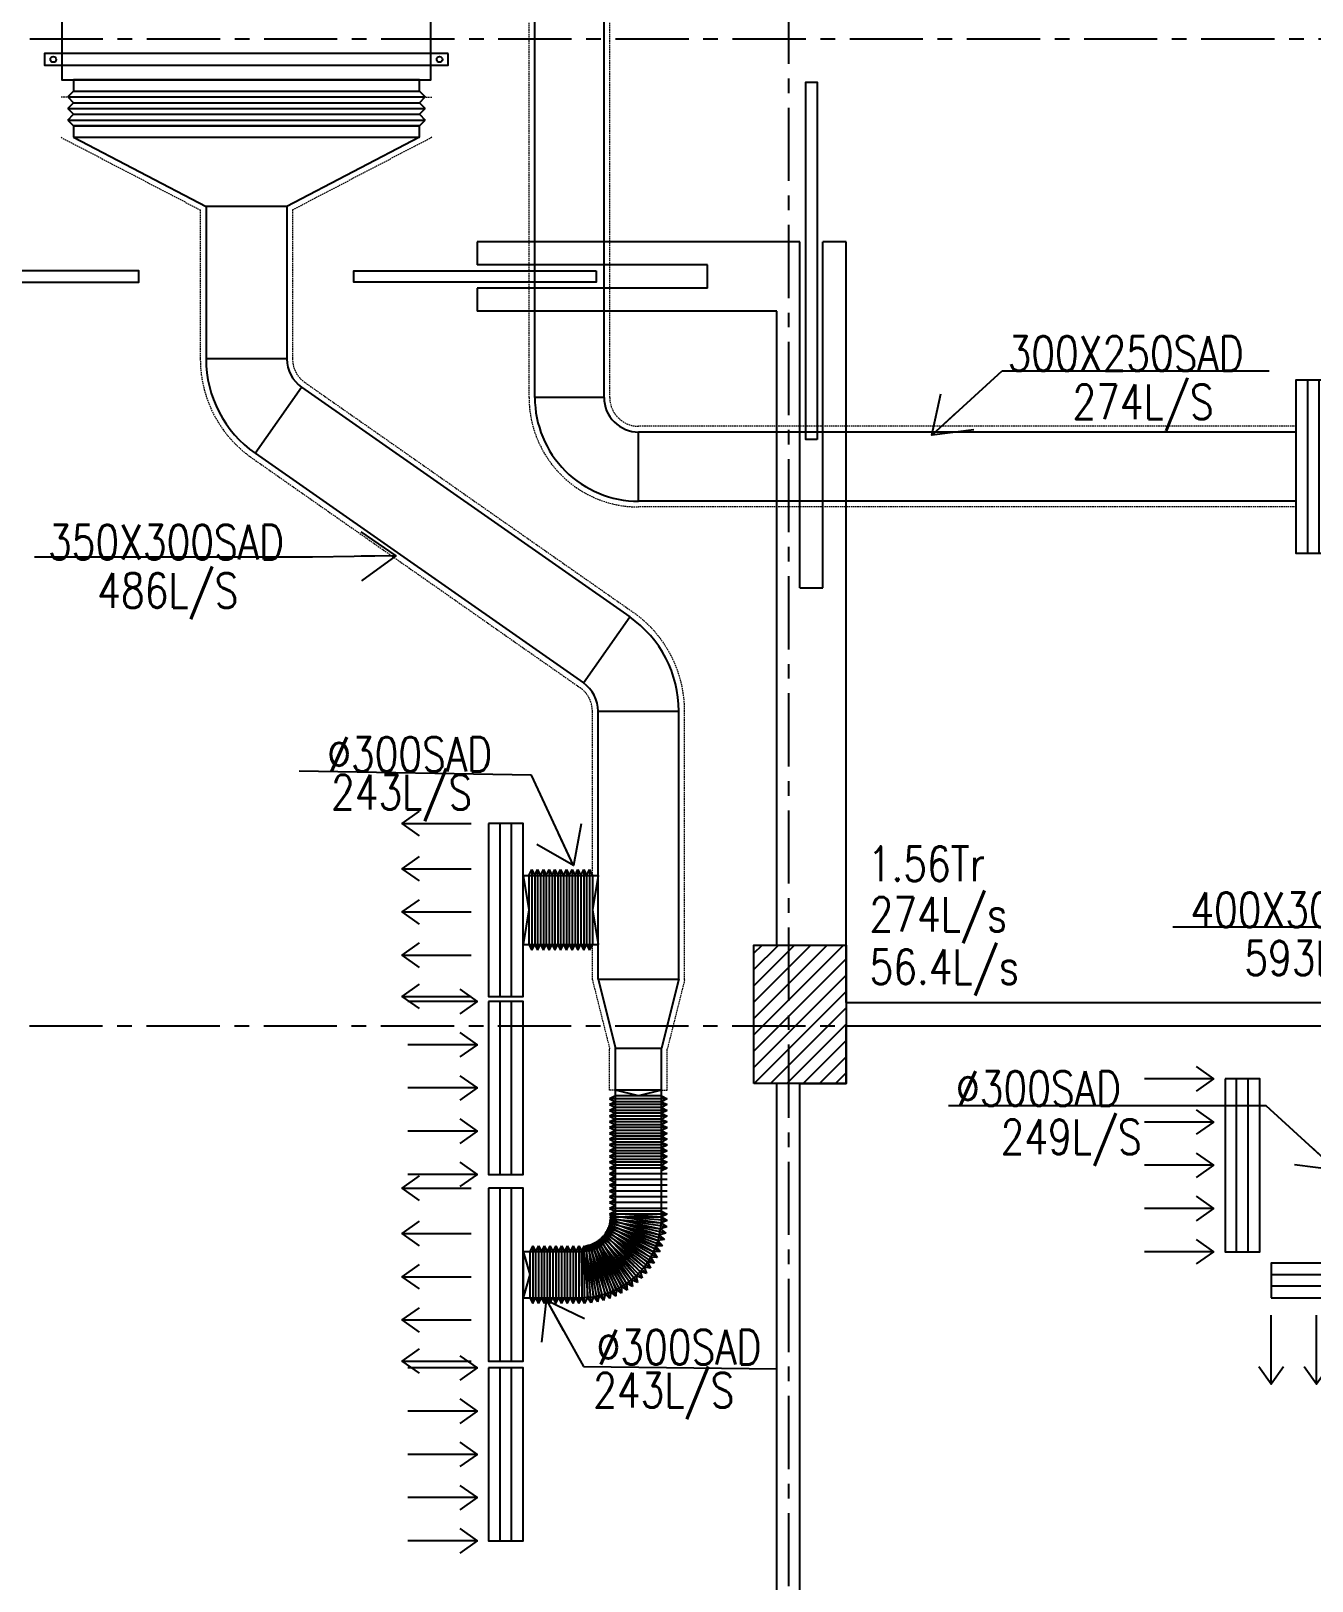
# Model space of a CAD drawing. Header units: millimetres. Extents: x -1288794 to 2153086, y -2701644 to -1428868.
# Drawn here: x 982575 to 988129, y -1507377 to -1500654 of the extents above; entities that cross this region are included whole.
import ezdxf

# ---------------------------------------------------------------- set-up
doc = ezdxf.new("R2010")
doc.units = ezdxf.units.MM
doc.header["$LTSCALE"] = 100
doc.linetypes.add('CENTER', pattern=[50.800000000000004, 31.75, -6.349999999999999, 6.349999999999999, -6.349999999999999])
doc.linetypes.add('HIDDEN', pattern=[9.524999999999999, 6.349999999999999, -3.174999999999999])
for name, color, linetype in [('A-DOOR', 4, 'Continuous'), ('A-GRID', 253, 'CENTER'), ('A-WALL-FULL', 8, 'Continuous'), ('AC-SAD', 3, 'Continuous'), ('AC-SAD TEXT', 3, 'Continuous'), ('FCU-AC', 160, 'Continuous'), ('RETURN GRILL RIGHT', 1, 'Continuous'), ('S-COL- HACT.', 9, 'Continuous'), ('S-COL.', 8, 'Continuous'), ('SAD RIGHT', 3, 'Continuous'), ('SUPPLY GRILL RIGHT', 3, 'Continuous')]:
    doc.layers.add(name, color=color, linetype=linetype)
doc.layers.add('INSULATION', color=1, linetype='Continuous', lineweight=5)
doc.styles.add('ROMANS', font='romans.shx', dxfattribs={"width": 0.8})
doc.styles.add('SIMPLEX', font='simplex.shx', dxfattribs={"width": 0.8})
doc.dimstyles.new('100 of DIM2', dxfattribs={"dimscale": 0, "dimtxt": 200, "dimasz": 150, "dimexe": 75, "dimexo": 200, "dimgap": 75, "dimtad": 1, "dimdec": 0, "dimrnd": 5, "dimzin": 0, "dimdsep": 46, "dimtxsty": 'ROMANS', "dimblk": 'ARCHTICK', "dimcen": 100, "dimclrd": 94, "dimclre": 94, "dimclrt": 2, "dimadec": 0, "dimazin": 0, "dimtfac": 1, "dimtdec": 0, "dimtofl": 0, "dimtmove": 2, "dimatfit": 3, "dimldrblk": 'OPEN90', "dimfxl": 75, "dimtolj": 1, "dimtzin": 0, "dimarcsym": 0})

# ---------------------------------------------------------------- blocks, each defined once
blk = doc.blocks.new('_ArchTick')
at = {"color": 0, "linetype": 'ByBlock', "const_width": 0.15}
blk.add_lwpolyline([(-0.5, -0.5), (0.5, 0.5)], dxfattribs=at)
blk = doc.blocks.new('grill')
at = {"layer": 'SUPPLY GRILL RIGHT'}
for p, q in [((665706.2431264631, -1490216.693419014), (665656.2431264631, -1490216.693419014)), ((665656.2431264631, -1490216.693419014), (665656.2431264631, -1490966.693419014)), ((665756.2431264631, -1490216.693419014), (665706.2431264631, -1490216.693419014)), ((665706.2431264631, -1490216.693419014), (665706.2431264631, -1490966.693419014))]:
    blk.add_line(p, q, dxfattribs=at)
blk.add_lwpolyline([(665756.2431264631, -1490966.693419014), (665756.2431264631, -1490216.693419014), (665606.2431264631, -1490216.693419014), (665606.2431264631, -1490966.693419014)], close=True, dxfattribs=at)
blk = doc.blocks.new('*U316')
at = {"layer": 'AC-SAD'}
for p, q in [((-24.99999999955808, 200.0000000001135), (-12.49999999956104, 225.0000000001149)), ((-12.4999999997642, -25.00000000000149), (-12.49999999956104, 225.0000000001149)), ((-12.49999999956104, 225.0000000001149), (4.419224305657492e-10, 200.0000000001164)), ((-24.99999999976717, -2.967357092719401e-12), (-24.99999999955808, 200.0000000001135)), ((-2.373885674197629e-11, 200), (0, 0)), ((-12.4999999997642, -25.00000000000149), (2.328306436538696e-10, 2.763566647420671e-23)), ((-24.99999999976717, -2.967357092719401e-12), (-12.4999999997642, -25.00000000000149))]:
    blk.add_line(p, q, dxfattribs=at)
blk = doc.blocks.new('*U317')
at = {"layer": 'AC-SAD', "color": 0, "linetype": 'ByBlock', "lineweight": -2, "transparency": 16777216}
for p, rotation in [((981509.8055711137, -1505649.610618514), 274.2562579066793), ((981508.8403008435, -1505623.634524842), 269.9999999999932), ((981512.6960576575, -1505675.443432466), 278.5125158133653), ((981517.4958170422, -1505700.990477286), 282.7687737200513), ((981524.1783746104, -1505726.110839813), 287.0250316267374), ((981532.7068705098, -1505750.665960396), 291.2812895334234), ((981543.034263006, -1505774.520397161), 295.5375474401093), ((981555.1035879563, -1505797.542573088), 299.7938053467954), ((981568.8482730146, -1505819.605501764), 304.0500632534814), ((981584.1925048335, -1505840.587487825), 308.3063211601674), ((981601.0516472367, -1505860.372798198), 312.5625790668535), ((981619.3327080589, -1505878.852300474), 316.8188369735395), ((981638.9348520742, -1505895.924064857), 321.0750948802255), ((981659.7499571865, -1505911.493926395), 325.3313527869116), ((981681.6632108119, -1505925.476004377), 329.5876106935975), ((981704.5537431664, -1505937.793176037), 333.8438686002835), ((981728.2952939621, -1505948.377501946), 338.1001265069696), ((981752.7569088383, -1505957.170600763), 342.3563844136556), ((981777.8036616828, -1505964.123971248), 346.6126423203416), ((981803.297398862, -1505969.19925979), 350.8689002270277), ((981829.0975012527, -1505972.36847196), 355.1251581337137), ((981855.061659873, -1505973.614126923), 359.3814160403996)]:
    blk.add_blockref('*U316', p, dxfattribs=dict(at, rotation=rotation))
blk = doc.blocks.new('fcu 2.5 tr')
h = blk.add_hatch()
h.set_pattern_fill('NET', color=3)
h.set_pattern_definition([(0, (0, 0), (0, 3.175), []), (90, (0, 0), (-3.175, 1.944126793646423e-16), [])])
h.paths.add_polyline_path([(83171.5397817109, -1587743.071305068), (81671.5397817109, -1587743.071305068), (81671.5397817109, -1587793.071305068), (83171.5397817109, -1587793.071305068)])
at = {"layer": 'FCU-AC', "color": 1}
for p, q in [((83171.5397817109, -1586980.071305068), (81671.5397817109, -1586980.071305068)), ((81671.5397817109, -1586980.071305068), (81671.5397817109, -1587030.071305068)), ((83171.5397817109, -1587030.071305068), (83171.5397817109, -1586980.071305068)), ((81671.5397817109, -1587030.071305068), (83171.5397817109, -1587030.071305068)), ((83171.5397817109, -1587180.071305068), (81671.5397817109, -1587180.071305068)), ((81671.5397817109, -1587180.071305068), (81671.5397817109, -1587230.071305068)), ((83171.5397817109, -1587230.071305068), (83171.5397817109, -1587180.071305068)), ((81671.5397817109, -1587230.071305068), (83171.5397817109, -1587230.071305068))]:
    blk.add_line(p, q, dxfattribs=at)
at = {"layer": 'FCU-AC'}
for p, q in [((81671.5397817109, -1587030.071305068), (81646.5397817109, -1587055.071305068)), ((83196.5397817109, -1587055.071305068), (81646.5397817109, -1587055.071305068)), ((81671.5397817109, -1587080.071305068), (81646.5397817109, -1587055.071305068)), ((83171.5397817109, -1587030.071305068), (81671.5397817109, -1587030.071305068)), ((83196.5397817109, -1587055.071305068), (83171.5397817109, -1587030.071305068)), ((83196.5397817109, -1587055.071305068), (83171.5397817109, -1587080.071305068)), ((81671.5397817109, -1587080.071305068), (81646.5397817109, -1587105.071305068)), ((83196.5397817109, -1587105.071305068), (81646.5397817109, -1587105.071305068)), ((81671.5397817109, -1587130.071305068), (81646.5397817109, -1587105.071305068)), ((83171.5397817109, -1587080.071305068), (81671.5397817109, -1587080.071305068)), ((83171.5397817109, -1587080.071305068), (81671.5397817109, -1587080.071305068)), ((83196.5397817109, -1587105.071305068), (83171.5397817109, -1587080.071305068)), ((83196.5397817109, -1587105.071305068), (83171.5397817109, -1587130.071305068)), ((81671.5397817109, -1587130.071305068), (81646.5397817109, -1587155.071305068)), ((83196.5397817109, -1587155.071305068), (81646.5397817109, -1587155.071305068)), ((81671.5397817109, -1587180.071305068), (81646.5397817109, -1587155.071305068)), ((83171.5397817109, -1587130.071305068), (81671.5397817109, -1587130.071305068)), ((83171.5397817109, -1587130.071305068), (81671.5397817109, -1587130.071305068)), ((83196.5397817109, -1587155.071305068), (83171.5397817109, -1587130.071305068)), ((83196.5397817109, -1587155.071305068), (83171.5397817109, -1587180.071305068))]:
    blk.add_line(p, q, dxfattribs=at)
blk.add_lwpolyline([(81621.5397817109, -1587743.071305068), (83221.5397817109, -1587743.071305068), (83221.5397817109, -1587230.071305068), (81621.5397817109, -1587230.071305068)], close=True, dxfattribs=at)
at = {"layer": 'FCU-AC', "color": 6}
for points in [[(81546.5397817109, -1587343.071305068), (83296.5397817109, -1587343.071305068), (83296.5397817109, -1587293.071305068), (81546.5397817109, -1587293.071305068)], [(81546.5397817109, -1587643.071305068), (83296.5397817109, -1587643.071305068), (83296.5397817109, -1587593.071305068), (81546.5397817109, -1587593.071305068)]]:
    blk.add_lwpolyline(points, close=True, dxfattribs=at)
at = {"layer": 'FCU-AC', "color": 3}
blk.add_lwpolyline([(81671.5397817109, -1587793.071305068), (83171.5397817109, -1587793.071305068), (83171.5397817109, -1587743.071305068), (81671.5397817109, -1587743.071305068)], close=True, dxfattribs=at)
at = {"layer": 'FCU-AC', "color": 6}
for centre in [(81584.0397817109, -1587318.071305068), (83259.0397817109, -1587318.071305068), (81584.0397817109, -1587618.071305068), (83259.0397817109, -1587618.071305068)]:
    blk.add_circle(centre, 12.5, dxfattribs=at)
blk = doc.blocks.new('SUPPLY GRILL RIGHT')
at = {"layer": 'SUPPLY GRILL RIGHT'}
for p, q in [((375, 25), (-375, 25)), ((375, -25), (375, 25)), ((375, -25), (-375, -25)), ((375, -75), (375, -25))]:
    blk.add_line(p, q, dxfattribs=at)
blk.add_lwpolyline([(-375, -75), (375, -75), (375, 75), (-375, 75)], close=True, dxfattribs=at)
for points in [[(-375, -450), (-375, -150)], [(-178.5, -450), (-178.5, -150)], [(9, -450), (9, -150)], [(196.5, -450), (196.5, -150)], [(375, -450), (375, -150)]]:
    blk.add_leader(points, dimstyle='100 of DIM2', override={"dimscale": 1, "dimasz": 75, "dimtad": 0, "dimclrd": 0, "dimfxl": 0.2}, dxfattribs=at)
blk = doc.blocks.new('RETURN GRILL RIGHT')
at = {"layer": 'RETURN GRILL RIGHT'}
for p, q in [((375, 25), (-375, 25)), ((375, -25), (-375, -25))]:
    blk.add_line(p, q, dxfattribs=at)
blk.add_lwpolyline([(-375, -75), (375, -75), (375, 75), (-375, 75)], close=True, dxfattribs=at)
for points in [[(-375, -125), (-375, -425)], [(-187.5, -125), (-187.5, -425)], [(0, -125), (0, -425)], [(187.5, -125), (187.5, -425)], [(375, -125), (375, -425)]]:
    blk.add_leader(points, dimstyle='100 of DIM2', override={"dimscale": 1, "dimasz": 75, "dimtad": 0, "dimclrd": 0, "dimfxl": 0.2}, dxfattribs=at)

msp = doc.modelspace()

# ---------------------------------------------------------------- hatches: boundary and pattern name
at = {"layer": 'S-COL- HACT.', "linetype": 'Continuous', "ltscale": 3}
h = msp.add_hatch(dxfattribs=at)
h.set_pattern_fill('ANSI31', color=256, scale=400, style=0)
h.set_pattern_definition([(45, (2089964.023400462, -1109556.6492245), (-35.35533905932737, 35.35533905932738), [])])
h.paths.add_polyline_path([(985708.8403008436, -1505218.634524913), (985708.8403008434, -1504618.634524914), (986108.8403008434, -1504618.634524914), (986108.8403008436, -1505218.634524913)])

# ---------------------------------------------------------------- linework, layer by layer
at = {"layer": 'A-DOOR', "ltscale": 3}
for points in [[(985983.8403008466, -1502426.156028157), (985933.8403008445, -1502426.156028157), (985933.8403008431, -1500876.156028157), (985983.8403008431, -1500876.156028157), (985983.8403008445, -1502426.156028157)], [(981992.8386938756, -1501693.634524935), (981992.8386938756, -1501743.634524938), (983042.8386938763, -1501743.634524938), (983042.8386938763, -1501693.634524938), (981992.8386938756, -1501693.634524938)], [(985024.8419078111, -1501693.634524935), (985024.8419078114, -1501743.634524938), (983974.8419078104, -1501743.634524938), (983974.8419078104, -1501693.634524938), (985024.8419078111, -1501693.634524938)]]:
    msp.add_lwpolyline(points, dxfattribs=at)
at = {"layer": 'A-GRID', "ltscale": 0.1}
for p, q in [((985858.8403008436, -1466442.619941896), (985858.8403008437, -1514576.979935915)), ((956153.0491175469, -1500687.632508361), (999692.6412116622, -1500687.632508361)), ((956151.6254504308, -1504968.634524933), (999691.2175445461, -1504968.634524933))]:
    msp.add_line(p, q, dxfattribs=at)
at = {"layer": 'A-WALL-FULL', "ltscale": 3}
for p, q in [((985808.8403008436, -1501568.634524933), (984508.8403008434, -1501568.634524937)), ((984508.8403008434, -1501568.634524937), (984508.8403008434, -1501668.634524937)), ((985908.8403008436, -1501568.634524932), (985808.8403008436, -1501568.634524932)), ((985908.8403008454, -1503068.634524931), (985908.8403008413, -1501568.634524932)), ((986008.8403008454, -1503068.634524931), (986008.8403008413, -1501568.634524932)), ((986108.8403008436, -1501568.634524932), (986008.8403008436, -1501568.634524932)), ((986108.8403008436, -1504868.634524932), (986108.8403008436, -1501568.634524932)), ((985508.8403008434, -1501668.634524937), (984508.8403008434, -1501668.634524939)), ((985508.8403008431, -1501768.634524937), (985508.8403008431, -1501668.634524937)), ((985508.8403008434, -1501768.634524937), (984508.8403008434, -1501768.63452494)), ((984508.8403008434, -1501768.634524937), (984508.8403008434, -1501868.634524937)), ((985808.8403008438, -1501868.634524933), (984508.8403008434, -1501868.634524937)), ((985808.8403008438, -1504618.634524914), (985808.8403008438, -1501868.634524933)), ((985908.8403008454, -1503068.634524931), (986008.8403008454, -1503068.634524931)), ((986108.8403008436, -1504868.634524932), (988308.8403008436, -1504868.634524931)), ((986108.8403008436, -1504968.634524932), (988308.8403008434, -1504968.634524931)), ((985808.8403008438, -1508768.634524932), (985808.8403008438, -1505218.634524913)), ((985908.8403008438, -1508768.634524932), (985908.8403008436, -1505218.634524913))]:
    msp.add_line(p, q, dxfattribs=at)
at = {"layer": 'A-WALL-FULL', "linetype": 'Continuous', "ltscale": 3}
for p, q in [((985708.8403008436, -1505218.634524913), (985708.8403008435, -1504618.634524914)), ((985708.8403008435, -1504618.634524914), (985808.8403008438, -1504618.634524945)), ((986108.8403008436, -1505218.634524913), (986108.8403008436, -1504968.634524932)), ((985808.8403008438, -1505218.634524913), (985708.8403008436, -1505218.634524913)), ((985908.8403008436, -1505218.634524945), (986108.8403008436, -1505218.634524913))]:
    msp.add_line(p, q, dxfattribs=at)
at = {"layer": 'AC-SAD'}
for p, q in [((985059.46917445, -1502243.41869646), (985059.4691744501, -1498708.418696415)), ((984759.46917445, -1502243.41869646), (984759.4691744503, -1498858.418696416)), ((982758.8403008435, -1501114.958780943), (983333.8403008434, -1501414.958780943)), ((982758.8403008435, -1501114.958780943), (984258.8403008435, -1501114.958780943)), ((984258.8403008435, -1501114.958780943), (983683.8403008434, -1501414.958780943)), ((983333.8403008435, -1501414.958780943), (983333.8403008434, -1502075.969620614)), ((983683.8403008434, -1501414.958780943), (983333.8403008434, -1501414.958780943)), ((983683.8403008434, -1501414.958780943), (983683.8403008434, -1502075.969620614)), ((983683.8403008434, -1502075.969620614), (983333.8403008434, -1502075.969620615)), ((983547.0520826678, -1502485.545642759), (983747.8038353907, -1502198.842427257)), ((983747.8038353907, -1502198.842427258), (985170.628519019, -1503195.114996285)), ((985059.46917445, -1502243.41869646), (984759.46917445, -1502243.41869646)), ((988059.4691744505, -1502393.41869646), (985209.46917445, -1502393.41869646)), ((985209.46917445, -1502693.41869646), (985209.46917445, -1502393.41869646)), ((983547.0520826678, -1502485.545642759), (984969.8767662961, -1503481.818211786)), ((988059.4691744505, -1502693.41869646), (985209.46917445, -1502693.41869646)), ((984969.8767662961, -1503481.818211786), (985170.628519019, -1503195.114996285)), ((985033.8403008435, -1504766.324402662), (985033.8403008435, -1503604.69101843)), ((985033.8403008435, -1503604.69101843), (985383.8403008436, -1503604.69101843)), ((985383.8403008436, -1504766.324402662), (985383.8403008436, -1503604.69101843)), ((984708.8403008435, -1504316.324402662), (985033.8403008434, -1504316.324402662)), ((984708.8403008435, -1504316.324402662), (984733.8403008435, -1504466.324402662)), ((984733.8403008435, -1504316.324402662), (984746.3403008435, -1504291.324402662)), ((984733.8403008435, -1504316.324402662), (984733.8403008435, -1504616.324402662)), ((984746.3403008435, -1504291.324402662), (984746.3403008435, -1504641.324402662)), ((984746.3403008435, -1504291.324402662), (984758.8403008435, -1504316.324402662)), ((984758.8403008435, -1504316.324402662), (984771.3403008435, -1504291.324402662)), ((984758.8403008435, -1504316.324402662), (984758.8403008435, -1504616.324402662)), ((984771.3403008435, -1504291.324402662), (984771.3403008435, -1504641.324402662)), ((984771.3403008435, -1504291.324402662), (984783.8403008435, -1504316.324402662)), ((984783.8403008435, -1504316.324402662), (984796.3403008435, -1504291.324402662)), ((984783.8403008435, -1504316.324402662), (984783.8403008435, -1504616.324402662)), ((984796.3403008435, -1504291.324402662), (984796.3403008435, -1504641.324402662)), ((984796.3403008435, -1504291.324402662), (984808.8403008435, -1504316.324402662)), ((984808.8403008435, -1504316.324402662), (984821.3403008435, -1504291.324402662)), ((984808.8403008435, -1504316.324402662), (984808.8403008435, -1504616.324402662)), ((984821.3403008435, -1504291.324402662), (984821.3403008435, -1504641.324402662)), ((984821.3403008435, -1504291.324402662), (984833.8403008435, -1504316.324402662)), ((984833.8403008435, -1504316.324402662), (984846.3403008435, -1504291.324402662)), ((984833.8403008435, -1504316.324402662), (984833.8403008435, -1504616.324402662)), ((984846.3403008435, -1504291.324402662), (984846.3403008435, -1504641.324402662)), ((984846.3403008435, -1504291.324402662), (984858.8403008435, -1504316.324402662)), ((984858.8403008435, -1504316.324402662), (984871.3403008435, -1504291.324402662)), ((984858.8403008435, -1504316.324402662), (984858.8403008435, -1504616.324402662)), ((984871.3403008435, -1504291.324402662), (984871.3403008435, -1504641.324402662)), ((984871.3403008435, -1504291.324402662), (984883.8403008435, -1504316.324402662)), ((984883.8403008435, -1504316.324402662), (984896.3403008435, -1504291.324402662)), ((984883.8403008435, -1504316.324402662), (984883.8403008435, -1504616.324402662)), ((984896.3403008435, -1504291.324402662), (984896.3403008435, -1504641.324402662)), ((984896.3403008435, -1504291.324402662), (984908.8403008435, -1504316.324402662)), ((984908.8403008435, -1504316.324402662), (984921.3403008435, -1504291.324402662)), ((984908.8403008435, -1504316.324402662), (984908.8403008435, -1504616.324402662)), ((984921.3403008435, -1504291.324402662), (984921.3403008435, -1504641.324402662)), ((984921.3403008435, -1504291.324402662), (984933.8403008435, -1504316.324402662)), ((984933.8403008435, -1504316.324402662), (984946.3403008435, -1504291.324402662)), ((984933.8403008435, -1504316.324402662), (984933.8403008435, -1504616.324402662)), ((984946.3403008435, -1504291.324402662), (984946.3403008435, -1504641.324402662)), ((984946.3403008435, -1504291.324402662), (984958.8403008435, -1504316.324402662)), ((984958.8403008435, -1504316.324402662), (984971.3403008435, -1504291.324402662)), ((984958.8403008435, -1504316.324402662), (984958.8403008435, -1504616.324402662)), ((984971.3403008435, -1504291.324402662), (984971.3403008435, -1504641.324402662)), ((984971.3403008435, -1504291.324402662), (984983.8403008435, -1504316.324402662)), ((984983.8403008435, -1504316.324402662), (984996.3403008435, -1504291.324402662)), ((984983.8403008435, -1504316.324402662), (984983.8403008435, -1504616.324402662)), ((984996.3403008435, -1504291.324402662), (984996.3403008435, -1504641.324402662)), ((984996.3403008435, -1504291.324402662), (985008.8403008435, -1504316.324402662)), ((985033.8403008435, -1504316.324402662), (985008.8403008435, -1504466.324402662)), ((985008.8403008435, -1504316.324402662), (985008.8403008435, -1504616.324402662)), ((984733.8403008435, -1504466.324402662), (984708.8403008435, -1504616.324402662)), ((985008.8403008435, -1504466.324402662), (985033.8403008435, -1504616.324402662)), ((984708.8403008435, -1504616.324402662), (985033.8403008435, -1504616.324402662)), ((984733.8403008435, -1504616.324402662), (984746.3403008435, -1504641.324402662)), ((984746.3403008435, -1504641.324402662), (984758.8403008435, -1504616.324402662)), ((984758.8403008435, -1504616.324402662), (984771.3403008435, -1504641.324402662)), ((984771.3403008435, -1504641.324402662), (984783.8403008435, -1504616.324402662)), ((984783.8403008435, -1504616.324402662), (984796.3403008435, -1504641.324402662)), ((984796.3403008435, -1504641.324402662), (984808.8403008435, -1504616.324402662)), ((984808.8403008435, -1504616.324402662), (984821.3403008435, -1504641.324402662)), ((984821.3403008435, -1504641.324402662), (984833.8403008435, -1504616.324402662)), ((984833.8403008435, -1504616.324402662), (984846.3403008435, -1504641.324402662)), ((984846.3403008435, -1504641.324402662), (984858.8403008435, -1504616.324402662)), ((984858.8403008435, -1504616.324402662), (984871.3403008435, -1504641.324402662)), ((984871.3403008435, -1504641.324402662), (984883.8403008435, -1504616.324402662)), ((984883.8403008435, -1504616.324402662), (984896.3403008435, -1504641.324402662)), ((984896.3403008435, -1504641.324402662), (984908.8403008435, -1504616.324402662)), ((984908.8403008435, -1504616.324402662), (984921.3403008435, -1504641.324402662)), ((984921.3403008435, -1504641.324402662), (984933.8403008435, -1504616.324402662)), ((984933.8403008435, -1504616.324402662), (984946.3403008435, -1504641.324402662)), ((984946.3403008435, -1504641.324402662), (984958.8403008435, -1504616.324402662)), ((984958.8403008435, -1504616.324402662), (984971.3403008435, -1504641.324402662)), ((984971.3403008435, -1504641.324402662), (984983.8403008435, -1504616.324402662)), ((984983.8403008435, -1504616.324402662), (984996.3403008435, -1504641.324402662)), ((984996.3403008435, -1504641.324402662), (985008.8403008435, -1504616.324402662)), ((985033.8403008435, -1504766.324402662), (985383.8403008435, -1504766.324402662)), ((985033.8403008435, -1504766.324402662), (985108.8403008434, -1505066.324402662)), ((985383.8403008435, -1504766.324402662), (985308.8403008434, -1505066.324402662)), ((985108.8403008435, -1505798.366201165), (985108.8403008434, -1505066.324402662)), ((985108.8403008434, -1505066.324402662), (985308.8403008432, -1505066.324402662)), ((985308.8403008435, -1505810.09868951), (985308.8403008434, -1505066.324402662)), ((985108.8403008434, -1505273.366201165), (985083.8403008434, -1505285.866201165)), ((985333.8403008435, -1505285.866201165), (985083.8403008434, -1505285.866201165)), ((985083.8403008434, -1505285.866201165), (985108.8403008434, -1505298.366201165)), ((985308.8403008435, -1505248.366201165), (985108.8403008434, -1505248.366201165)), ((985208.8403008435, -1505273.366201165), (985108.8403008434, -1505248.366201165)), ((985308.8403008435, -1505273.366201165), (985108.8403008434, -1505273.366201165)), ((985308.8403008435, -1505248.366201165), (985208.8403008435, -1505273.366201165)), ((985308.8403008435, -1505273.366201165), (985333.8403008435, -1505285.866201165)), ((985333.8403008435, -1505285.866201165), (985308.8403008435, -1505298.366201165)), ((985108.8403008434, -1505298.366201165), (985083.8403008434, -1505310.866201165)), ((985333.8403008435, -1505310.866201165), (985083.8403008434, -1505310.866201165)), ((985083.8403008434, -1505310.866201165), (985108.8403008434, -1505323.366201165)), ((985108.8403008434, -1505323.366201165), (985083.8403008434, -1505335.866201165)), ((985333.8403008435, -1505335.866201165), (985083.8403008434, -1505335.866201165)), ((985083.8403008434, -1505335.866201165), (985108.8403008434, -1505348.366201165)), ((985108.8403008434, -1505348.366201165), (985083.8403008434, -1505360.866201165)), ((985333.8403008435, -1505360.866201165), (985083.8403008434, -1505360.866201165)), ((985083.8403008434, -1505360.866201165), (985108.8403008434, -1505373.366201165)), ((985308.8403008435, -1505298.366201165), (985108.8403008434, -1505298.366201165)), ((985308.8403008435, -1505323.366201165), (985108.8403008434, -1505323.366201165)), ((985308.8403008435, -1505348.366201165), (985108.8403008434, -1505348.366201165)), ((985308.8403008435, -1505348.634524842), (985108.8403008434, -1505348.634524843)), ((985308.8403008435, -1505298.366201165), (985333.8403008435, -1505310.866201165)), ((985333.8403008435, -1505310.866201165), (985308.8403008435, -1505323.366201165)), ((985308.8403008435, -1505323.366201165), (985333.8403008435, -1505335.866201165)), ((985333.8403008435, -1505335.866201165), (985308.8403008435, -1505348.366201165)), ((985308.8403008435, -1505348.366201165), (985333.8403008435, -1505360.866201165)), ((985308.8403008435, -1505348.634524842), (985333.8403008435, -1505361.134524842)), ((985333.8403008435, -1505360.866201165), (985308.8403008435, -1505373.366201165)), ((985333.8403008435, -1505361.134524842), (985308.8403008435, -1505373.634524842)), ((985108.8403008434, -1505373.366201165), (985083.8403008434, -1505385.866201165)), ((985333.8403008435, -1505385.866201165), (985083.8403008434, -1505385.866201165)), ((985083.8403008434, -1505385.866201165), (985108.8403008434, -1505398.366201165)), ((985108.8403008434, -1505398.366201165), (985083.8403008434, -1505410.866201165)), ((985333.8403008435, -1505410.866201165), (985083.8403008434, -1505410.866201165)), ((985083.8403008434, -1505410.866201165), (985108.8403008434, -1505423.366201165)), ((985108.8403008434, -1505423.366201165), (985083.8403008434, -1505435.866201165)), ((985308.8403008435, -1505373.366201165), (985108.8403008434, -1505373.366201165)), ((985308.8403008435, -1505373.634524842), (985108.8403008434, -1505373.634524843)), ((985308.8403008435, -1505398.366201165), (985108.8403008434, -1505398.366201165)), ((985308.8403008435, -1505398.634524842), (985108.8403008434, -1505398.634524843)), ((985308.8403008435, -1505423.366201165), (985108.8403008434, -1505423.366201165)), ((985308.8403008435, -1505423.634524842), (985108.8403008434, -1505423.634524843)), ((985308.8403008435, -1505373.366201165), (985333.8403008435, -1505385.866201165)), ((985308.8403008435, -1505373.634524842), (985333.8403008435, -1505386.134524842)), ((985333.8403008435, -1505385.866201165), (985308.8403008435, -1505398.366201165)), ((985333.8403008435, -1505386.134524842), (985308.8403008435, -1505398.634524842)), ((985308.8403008435, -1505398.366201165), (985333.8403008435, -1505410.866201165)), ((985308.8403008435, -1505398.634524842), (985333.8403008435, -1505411.134524842)), ((985333.8403008435, -1505410.866201165), (985308.8403008435, -1505423.366201165)), ((985333.8403008435, -1505411.134524842), (985308.8403008435, -1505423.634524842)), ((985308.8403008435, -1505423.366201165), (985333.8403008435, -1505435.866201165)), ((985308.8403008435, -1505423.634524842), (985333.8403008435, -1505436.134524842)), ((985333.8403008435, -1505435.866201165), (985083.8403008434, -1505435.866201165)), ((985083.8403008434, -1505435.866201165), (985108.8403008434, -1505448.366201165)), ((985108.8403008434, -1505448.366201165), (985083.8403008434, -1505460.866201165)), ((985333.8403008435, -1505460.866201165), (985083.8403008434, -1505460.866201165)), ((985083.8403008434, -1505460.866201165), (985108.8403008434, -1505473.366201165)), ((985108.8403008434, -1505473.366201165), (985083.8403008434, -1505485.866201165)), ((985333.8403008435, -1505485.866201165), (985083.8403008434, -1505485.866201165)), ((985083.8403008434, -1505485.866201165), (985108.8403008434, -1505498.366201165)), ((985108.8403008434, -1505498.366201165), (985083.8403008434, -1505510.866201165)), ((985308.8403008435, -1505448.366201165), (985108.8403008434, -1505448.366201165)), ((985308.8403008435, -1505448.634524842), (985108.8403008434, -1505448.634524843)), ((985308.8403008435, -1505473.366201165), (985108.8403008434, -1505473.366201165)), ((985308.8403008435, -1505473.634524842), (985108.8403008434, -1505473.634524843)), ((985308.8403008435, -1505498.366201165), (985108.8403008434, -1505498.366201165)), ((985308.8403008435, -1505498.634524842), (985108.8403008434, -1505498.634524843)), ((985333.8403008435, -1505435.866201165), (985308.8403008435, -1505448.366201165)), ((985333.8403008435, -1505436.134524842), (985308.8403008435, -1505448.634524842)), ((985308.8403008435, -1505448.366201165), (985333.8403008435, -1505460.866201165)), ((985308.8403008435, -1505448.634524842), (985333.8403008435, -1505461.134524842)), ((985333.8403008435, -1505460.866201165), (985308.8403008435, -1505473.366201165)), ((985333.8403008435, -1505461.134524842), (985308.8403008435, -1505473.634524842)), ((985308.8403008435, -1505473.366201165), (985333.8403008435, -1505485.866201165)), ((985308.8403008435, -1505473.634524842), (985333.8403008435, -1505486.134524842)), ((985333.8403008435, -1505485.866201165), (985308.8403008435, -1505498.366201165)), ((985333.8403008435, -1505486.134524842), (985308.8403008435, -1505498.634524842)), ((985308.8403008435, -1505498.366201165), (985333.8403008435, -1505510.866201165)), ((985308.8403008435, -1505498.634524842), (985333.8403008435, -1505511.134524842)), ((985333.8403008435, -1505510.866201165), (985083.8403008434, -1505510.866201165)), ((985083.8403008434, -1505510.866201165), (985108.8403008434, -1505523.366201165)), ((985108.8403008434, -1505523.366201165), (985083.8403008434, -1505535.866201165)), ((985333.8403008435, -1505535.866201165), (985083.8403008434, -1505535.866201165)), ((985083.8403008434, -1505535.866201165), (985108.8403008434, -1505548.366201165)), ((985108.8403008434, -1505548.366201165), (985083.8403008434, -1505560.866201165)), ((985333.8403008435, -1505560.866201165), (985083.8403008434, -1505560.866201165)), ((985083.8403008434, -1505560.866201165), (985108.8403008434, -1505573.366201165)), ((985308.8403008435, -1505523.634524842), (985108.8403008434, -1505523.634524843)), ((985308.8403008435, -1505548.634524842), (985108.8403008434, -1505548.634524843)), ((985333.8403008435, -1505510.866201165), (985308.8403008435, -1505523.366201165)), ((985333.8403008435, -1505511.134524842), (985308.8403008435, -1505523.634524842)), ((985308.8403008435, -1505523.634524842), (985333.8403008435, -1505536.134524842)), ((985333.8403008435, -1505536.134524842), (985308.8403008435, -1505548.634524842)), ((985308.8403008435, -1505548.634524842), (985333.8403008435, -1505561.134524842)), ((985333.8403008435, -1505561.134524842), (985308.8403008435, -1505573.634524842)), ((985108.8403008434, -1505573.366201165), (985083.8403008434, -1505585.866201165)), ((985333.8403008435, -1505585.866201165), (985083.8403008434, -1505585.866201165)), ((985083.8403008434, -1505585.866201165), (985108.8403008434, -1505598.366201165)), ((985108.8403008434, -1505598.366201165), (985083.8403008434, -1505610.866201165)), ((985333.8403008435, -1505610.866201165), (985083.8403008434, -1505610.866201165)), ((985083.8403008434, -1505610.866201165), (985108.8403008434, -1505623.366201165)), ((985108.8403008434, -1505623.366201165), (985083.8403008434, -1505635.866201165)), ((985308.8403008435, -1505573.634524842), (985108.8403008434, -1505573.634524843)), ((985308.8403008435, -1505573.634524842), (985333.8403008435, -1505586.134524842)), ((985333.8403008435, -1505586.134524842), (985308.8403008435, -1505598.634524842)), ((985333.8403008435, -1505635.866201165), (985083.8403008434, -1505635.866201165)), ((985083.8403008434, -1505635.866201165), (985108.8403008434, -1505648.366201165)), ((985108.8403008434, -1505648.366201165), (985083.8403008434, -1505660.866201165)), ((985333.8403008435, -1505660.866201165), (985083.8403008434, -1505660.866201165)), ((985083.8403008434, -1505660.866201165), (985108.8403008434, -1505673.366201165)), ((985108.8403008434, -1505673.366201165), (985083.8403008434, -1505685.866201165)), ((985333.8403008435, -1505685.866201165), (985083.8403008434, -1505685.866201165)), ((985083.8403008434, -1505685.866201165), (985108.8403008434, -1505698.366201165)), ((985108.8403008434, -1505698.366201165), (985083.8403008434, -1505710.866201165)), ((985333.8403008435, -1505710.866201165), (985083.8403008434, -1505710.866201165)), ((985083.8403008434, -1505710.866201165), (985108.8403008434, -1505723.366201165)), ((985108.8403008434, -1505723.366201165), (985083.8403008434, -1505735.866201165)), ((985333.8403008435, -1505735.866201165), (985083.8403008434, -1505735.866201165)), ((985083.8403008434, -1505735.866201165), (985108.8403008434, -1505748.366201165)), ((985108.8403008434, -1505748.366201165), (985083.8403008434, -1505760.866201165)), ((985333.8403008435, -1505760.866201165), (985083.8403008434, -1505760.866201165)), ((985083.8403008434, -1505760.866201165), (985108.8403008434, -1505773.366201165)), ((984708.8403008435, -1505948.366201165), (984958.8403008435, -1505948.366201165)), ((984708.8403008435, -1505948.366201165), (984708.8403008435, -1506148.366201165)), ((984708.8403008435, -1505948.366201165), (984737.6189418137, -1506048.345803245)), ((984750.1189418137, -1505923.345803245), (984737.6189418137, -1505948.345803245)), ((984737.6189418137, -1505948.345803245), (984737.6189418137, -1506148.345803245)), ((984750.1189418137, -1505923.345803245), (984750.1189418137, -1506173.345803245)), ((984750.1189418137, -1505923.345803245), (984762.6189418137, -1505948.345803245)), ((984775.1189418137, -1505923.345803245), (984762.6189418137, -1505948.345803245)), ((984762.6189418137, -1505948.345803245), (984762.6189418137, -1506148.345803245)), ((984775.1189418137, -1505923.345803245), (984775.1189418137, -1506173.345803245)), ((984775.1189418137, -1505923.345803245), (984787.6189418137, -1505948.345803245)), ((984800.1189418137, -1505923.345803245), (984787.6189418137, -1505948.345803245)), ((984787.6189418137, -1505948.345803245), (984787.6189418137, -1506148.345803245)), ((984800.1189418137, -1505923.345803245), (984800.1189418137, -1506173.345803245)), ((984800.1189418137, -1505923.345803245), (984812.6189418137, -1505948.345803245)), ((984825.1189418137, -1505923.345803245), (984812.6189418137, -1505948.345803245)), ((984812.6189418137, -1505948.345803245), (984812.6189418137, -1506148.345803245)), ((984825.1189418137, -1505923.345803245), (984825.1189418137, -1506173.345803245)), ((984825.1189418137, -1505923.345803245), (984837.6189418137, -1505948.345803245)), ((984850.1189418137, -1505923.345803245), (984837.6189418137, -1505948.345803245)), ((984837.6189418137, -1505948.345803245), (984837.6189418137, -1506148.345803245)), ((984850.1189418137, -1505923.345803245), (984850.1189418137, -1506173.345803245)), ((984850.1189418137, -1505923.345803245), (984862.6189418137, -1505948.345803245)), ((984875.1189418137, -1505923.345803245), (984862.6189418137, -1505948.345803245)), ((984862.6189418137, -1505948.345803245), (984862.6189418137, -1506148.345803245)), ((984875.1189418137, -1505923.345803245), (984875.1189418137, -1506173.345803245)), ((984875.1189418137, -1505923.345803245), (984887.6189418137, -1505948.345803245)), ((984900.1189418137, -1505923.345803245), (984887.6189418137, -1505948.345803245)), ((984887.6189418137, -1505948.345803245), (984887.6189418137, -1506148.345803245)), ((984900.1189418137, -1505923.345803245), (984900.1189418137, -1506173.345803245)), ((984900.1189418137, -1505923.345803245), (984912.6189418137, -1505948.345803245)), ((984925.1189418137, -1505923.345803245), (984912.6189418137, -1505948.345803245)), ((984912.6189418137, -1505948.345803245), (984912.6189418137, -1506148.345803245)), ((984925.1189418137, -1505923.345803245), (984925.1189418137, -1506173.345803245)), ((984925.1189418137, -1505923.345803245), (984937.6189418137, -1505948.345803245)), ((984950.1189418137, -1505923.345803245), (984937.6189418137, -1505948.345803245)), ((984937.6189418137, -1505948.345803245), (984937.6189418137, -1506148.345803245)), ((984950.1189418137, -1505923.345803245), (984950.1189418137, -1506173.345803245)), ((984950.1189418137, -1505923.345803245), (984962.6189418137, -1505948.345803245)), ((984962.6189418137, -1505948.345803245), (984962.6189418137, -1506148.345803245)), ((984737.6189418137, -1506048.345803245), (984708.8403008435, -1506148.366201165)), ((984708.8403008435, -1506148.366201165), (984958.8403008435, -1506148.366201165)), ((984737.6189418137, -1506148.345803245), (984750.1189418137, -1506173.345803245)), ((984750.1189418137, -1506173.345803245), (984762.6189418137, -1506148.345803245)), ((984762.6189418137, -1506148.345803245), (984775.1189418137, -1506173.345803245)), ((984775.1189418137, -1506173.345803245), (984787.6189418137, -1506148.345803245)), ((984787.6189418137, -1506148.345803245), (984800.1189418137, -1506173.345803245)), ((984800.1189418137, -1506173.345803245), (984812.6189418137, -1506148.345803245)), ((984812.6189418137, -1506148.345803245), (984825.1189418137, -1506173.345803245)), ((984825.1189418137, -1506173.345803245), (984837.6189418137, -1506148.345803245)), ((984837.6189418137, -1506148.345803245), (984850.1189418137, -1506173.345803245)), ((984850.1189418137, -1506173.345803245), (984862.6189418137, -1506148.345803245)), ((984862.6189418137, -1506148.345803245), (984875.1189418137, -1506173.345803245)), ((984875.1189418137, -1506173.345803245), (984887.6189418137, -1506148.345803245)), ((984887.6189418137, -1506148.345803245), (984900.1189418137, -1506173.345803245)), ((984900.1189418137, -1506173.345803245), (984912.6189418137, -1506148.345803245)), ((984912.6189418137, -1506148.345803245), (984925.1189418137, -1506173.345803245)), ((984925.1189418137, -1506173.345803245), (984937.6189418137, -1506148.345803245)), ((984937.6189418137, -1506148.345803245), (984950.1189418137, -1506173.345803245)), ((984950.1189418137, -1506173.345803245), (984962.6189418137, -1506148.345803245))]:
    msp.add_line(p, q, dxfattribs=at)
for centre, radius, start, end in [((983833.8403008434, -1502075.969620614), 500, 180, 234.9999999987643), ((983833.8403008434, -1502075.969620614), 150, 180, 234.9999999987643), ((985209.46917445, -1502243.41869646, 1.050864996066067e-07), 450, 179.9999999999983, 270), ((985209.46917445, -1502243.41869646, 1.050864996066067e-07), 150, 179.9999999999983, 270), ((984883.8403008435, -1503604.69101843), 500, 0, 54.99999999876489), ((984883.8403008435, -1503604.69101843), 150, 0, 54.99999999876489), ((984958.8403008435, -1505798.366201165), 150, 270, 6.920886986864613e-12), ((984958.8403008435, -1505798.366201165), 350, 270, 6.920886986864613e-12)]:
    msp.add_arc(centre, radius, start, end, dxfattribs=at)
at = {"layer": 'INSULATION', "linetype": 'HIDDEN', "ltscale": 0.01}
for p, q in [((985084.46917445, -1502243.41869646, 1.050864996066038e-07), (985084.4691744501, -1498733.418696415)), ((984734.46917445, -1502243.41869646, 1.050864996066067e-07), (984734.4691744503, -1498868.774035475)), ((982758.8403008435, -1500940.227104621), (982704.793960131, -1500940.227104621)), ((984258.8403008435, -1500940.227104621), (984312.8866415559, -1500940.227104621)), ((982704.7939601309, -1501114.958780943), (983308.8403008435, -1501430.113393489)), ((984312.8866415557, -1501114.958780943), (983708.8403008434, -1501430.113393489)), ((983308.8403008435, -1501430.113393489), (983308.8403008434, -1502075.969620614)), ((983708.8403008434, -1501430.113393489), (983708.8403008434, -1502075.969620614)), ((983762.1432462995, -1502178.36362615), (985184.9679299277, -1503174.636195178)), ((988059.4691744505, -1502368.41869646), (985209.46917445, -1502368.41869646)), ((983532.7126717591, -1502506.024443866), (984955.5373553874, -1503502.297012893)), ((988059.4691744505, -1502718.41869646), (985209.4691744501, -1502718.41869646, 1.050864996066067e-07)), ((985008.8403008435, -1504316.324402662), (985008.8403008435, -1503604.69101843)), ((985408.8403008436, -1504769.402043301), (985408.8403008436, -1503604.69101843)), ((985008.8403008435, -1504769.402043302), (985008.8403008435, -1504616.324402662)), ((985008.8403008435, -1504769.402043302), (985083.8403008434, -1505069.402043302)), ((985408.8403008436, -1504769.402043301), (985333.8403008434, -1505069.402043302)), ((985083.8403008432, -1505248.366201165), (985083.8403008434, -1505069.402043302)), ((985333.8403008435, -1505248.366201165), (985333.8403008434, -1505069.402043302)), ((985108.8403008434, -1505248.366201165), (985083.8403008434, -1505248.366201165)), ((985308.8403008435, -1505248.366201165), (985333.8403008434, -1505248.366201165))]:
    msp.add_line(p, q, dxfattribs=at)
for centre, radius, start, end in [((983833.8403008434, -1502075.969620614), 525, 180, 234.9999999987643), ((983833.8403008434, -1502075.969620614), 125, 180, 234.9999999987643), ((985209.46917445, -1502243.41869646, 1.050864996066067e-07), 475, 180, 270), ((985209.46917445, -1502243.41869646, 1.050864996066067e-07), 125, 180, 270), ((984883.8403008435, -1503604.69101843), 525, 0, 54.99999999876489), ((984883.8403008435, -1503604.69101843), 125, 0, 54.99999999876489)]:
    msp.add_arc(centre, radius, start, end, dxfattribs=at)
at = {"layer": 'S-COL.', "linetype": 'Continuous', "ltscale": 3}
for points in [[(985708.8403008436, -1505218.634524945), (985708.8403008434, -1504618.634524945), (986108.8403008434, -1504618.634524945), (986108.8403008436, -1505218.634524945)], [(985708.8403008436, -1505218.634524913), (985708.8403008434, -1504618.634524914), (986108.8403008434, -1504618.634524914), (986108.8403008436, -1505218.634524913)], [(985708.8403008436, -1505218.634524913), (985708.8403008434, -1504618.634524914), (986108.8403008434, -1504618.634524914), (986108.8403008436, -1505218.634524913)]]:
    msp.add_lwpolyline(points, close=True, dxfattribs=at)

# ---------------------------------------------------------------- block references
at = {"layer": 'AC-SAD', "xscale": -1}
msp.add_blockref('*U317', (1966817.680601687, -174.731676322408), dxfattribs=at)
at = {"layer": 'FCU-AC', "color": 3, "rotation": 180}
msp.add_blockref('fcu 2.5 tr', (1065930.380082554, -3088095.030086011), dxfattribs=at)
at = {"layer": 'RETURN GRILL RIGHT', "rotation": 270}
for p in [(984633.8403008435, -1505238.366201165), (987827.5164325313, -1505573.886453524), (984633.8403008435, -1506828.366201165)]:
    msp.add_blockref('RETURN GRILL RIGHT', p, dxfattribs=at)
at = {"layer": 'SAD RIGHT'}
msp.add_blockref('grill', (322453.2260479874, -11951.72527744551), dxfattribs=at)
at = {"layer": 'SUPPLY GRILL RIGHT', "rotation": 270}
for p in [(984633.8403008435, -1504466.324402662), (984633.8403008435, -1506048.366201165)]:
    msp.add_blockref('SUPPLY GRILL RIGHT', p, dxfattribs=at)
at = {"layer": 'SUPPLY GRILL RIGHT'}
msp.add_blockref('SUPPLY GRILL RIGHT', (988327.5164325313, -1506073.886453524), dxfattribs=at)

# ---------------------------------------------------------------- texts
at = {"layer": 'AC-SAD TEXT', "style": 'SIMPLEX', "width": 0.8}
for s, p in [('300X250SAD', (986809.7286024264, -1502128.02185982, -2.743432136769675e-09)), ('274L/S', (987090.6057171361, -1502337.439105632, -2.743432136769675e-09)), ('350X300SAD', (982648.4957589528, -1502946.179976454)), ('486L/S', (982861.9442203569, -1503155.597222266)), ('%%C300SAD', (983859.2794680918, -1503866.316368074)), ('243L/S', (983875.8344101943, -1504030.978218237)), ('1.56Tr', (986202.7378517606, -1504341.042802016)), ('274L/s', (986210.8693031358, -1504560.406296591)), ('400X300SAD', (987602.0193686598, -1504540.551693105)), ('56.4L/s', (986210.8693031358, -1504787.894348817)), ('593L/S', (987836.1624597033, -1504749.968938917)), ('%%C300SAD', (986585.9082246689, -1505316.468211317)), ('249L/S', (986779.3168242449, -1505525.885457128)), ('%%C300SAD', (985027.3395479935, -1506437.721227119)), ('243L/S', (985012.6839299109, -1506624.887582925))]:
    msp.add_text(s, height=150, dxfattribs=at).set_placement(p)

# ---------------------------------------------------------------- leaders
at = {"layer": 'AC-SAD TEXT'}
for points in [[(986480.2970882638, -1502406.586564661, -2.743432136769675e-09), (986785.4792411106, -1502128.02185982, -2.743432136769675e-09), (987943.8723622055, -1502128.02185982, -2.743432136769675e-09)], [(984156.1965784468, -1502929.757507028), (983794.920450697, -1502935.930053284), (982590.115891522, -1502935.930053284)], [(984927.431064159, -1504273.822602282), (984744.8342911638, -1503882.39581468), (983737.3302724641, -1503864.102077633)], [(989046.5103624241, -1504819.116397946), (988741.3282095772, -1504540.551693105), (987525.7962805388, -1504540.551693105)], [(988236.2632131769, -1505595.032916158), (987931.08106033, -1505316.468211317), (986552.7473791391, -1505316.468211317)], [(984809.3873601881, -1506159.156522278), (984970.2914974988, -1506446.74708599), (985808.8403008438, -1506456.578414063)]]:
    msp.add_leader(points, dimstyle='100 of DIM2', override={"dimscale": 1, "dimtad": 0, "dimfxl": 0.2}, dxfattribs=at)

doc.saveas('drawing.dxf')
